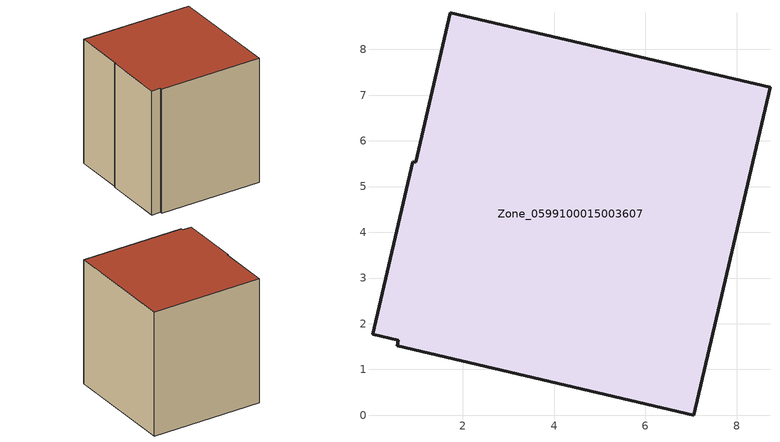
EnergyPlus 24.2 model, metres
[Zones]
Zone_0599100015003607
 floor ground (C_G): 0.91,5.55 0.98,5.53 1.73,8.8 8.72,7.17 7.06,0 0.57,1.51 0.59,1.64 0.03,1.77 z0.9
 wall outside (C_F): 0.57,1.51 7.06,0 8.72,7.17 1.73,8.8 0.98,5.53 0.91,5.55 0.03,1.77 0.59,1.64 0.57,1.51 z0.9:9
 roof outside (C_R): 0.98,5.53 0.91,5.55 0.03,1.77 0.59,1.64 0.57,1.51 7.06,0 8.72,7.17 1.73,8.8 z9
[BUILDING]
Pand.0599100015003607: North Axis=0; Terrain=City; Loads Convergence Tolerance Value=0.04; Temperature Convergence Tolerance Value=0.4; Solar Distribution=FullExterior; Maximum Number of Warmup Days=25; Minimum Number of Warmup Days=1
[Site:Location]
Rotterdam.The.Hague.AP_ZH_NLD Design_Conditions: Latitude=51.96; Longitude=4.45; Time Zone=1; Elevation=-4.5
[SITE:GROUNDTEMPERATURE:BUILDINGSURFACE]
18, 18, 18, 18, 18, 18, 18, 18, 18, 18, 18, 18
[MATERIAL] Thermal Absorptance=0.9; Solar Absorptance=0.7; Visible Absorptance=0.7
Name | Roughness | Thickness | Conductivity | Density | Specific Heat
G.TC.1946-1964 | MediumSmooth | 0.15 | 1 | 540 | 1210
F.TC.1946-1964 | Rough | 0.3 | 0.857143 | 1920 | 840
R.TC.1946-1964 | MediumRough | 0.2 | 0.235294 | 1500 | 1000
[CONSTRUCTION]
C_G: G.TC.1946-1964
C_F: F.TC.1946-1964
C_R: R.TC.1946-1964
[ZONE]
Zone_0599100015003607: Type=1; Multiplier=1; Ceiling Height=Autocalculate; Volume=Autocalculate; Floor Area=autocalculate; Part of Total Floor Area=Yes
[ZONEINFILTRATION:DESIGNFLOWRATE]
Infil_Zone_0599100015003607: Zone or ZoneList or Space or SpaceList=Zone_0599100015003607; Schedule=AlwaysOn; Design Flow Rate Calculation Method=Flow/Area; Flow Rate per Floor Area=0.003; Constant Term Coefficient=1; Temperature Term Coefficient=0; Velocity Term Coefficient=0; Velocity Squared Term Coefficient=0
[HVACTEMPLATE:ZONE:IDEALLOADSAIRSYSTEM]
Zone_0599100015003607: Maximum Heating Supply Air Temperature=50; Minimum Cooling Supply Air Temperature=13; Maximum Heating Supply Air Humidity Ratio=0.0156; Minimum Cooling Supply Air Humidity Ratio=0.0077; Heating Limit=NoLimit; Cooling Limit=NoLimit; Dehumidification Control Type=ConstantSensibleHeatRatio; Cooling Sensible Heat Ratio=0.7; Dehumidification Setpoint=60; Humidification Control Type=None; Humidification Setpoint=30; Outdoor Air Method=None; Outdoor Air Flow Rate per Person=0.00944; Outdoor Air Flow Rate per Zone Floor Area=0; Outdoor Air Flow Rate per Zone=0; Demand Controlled Ventilation Type=None; Outdoor Air Economizer Type=NoEconomizer; Heat Recovery Type=None; Sensible Heat Recovery Effectiveness=0.7; Latent Heat Recovery Effectiveness=0.65
[ZONECONTROL:THERMOSTAT]
ThermostatControl_Zone_0599100015003607: Zone or ZoneList=Zone_0599100015003607; Control Type Schedule=DualSetpointControlType; Control 1=Thermostat_Zone_0599100015003607; Temperature Difference Between Cutout And Setpoint=0
[THERMOSTATSETPOINT:DUALSETPOINT]
Thermostat_Zone_0599100015003607: Heating Setpoint Temperature Schedule=HeatingSetpoint_Zone_0599100015003607; Cooling Setpoint Temperature Schedule=CoolingSetpoint_Zone_0599100015003607
[SCHEDULE:COMPACT]
HeatingSetpoint_Zone_0599100015003607: Through: 12/31, For: AllDays, Until: 24:00, 21
CoolingSetpoint_Zone_0599100015003607: Through: 12/31, For: AllDays, Until: 24:00, 24
DualSetpointControlType: Through: 12/31, For: AllDays, Until: 24:00, 4
AlwaysOn: Through: 12/31, For: AllDays, Until: 24:00, 1
